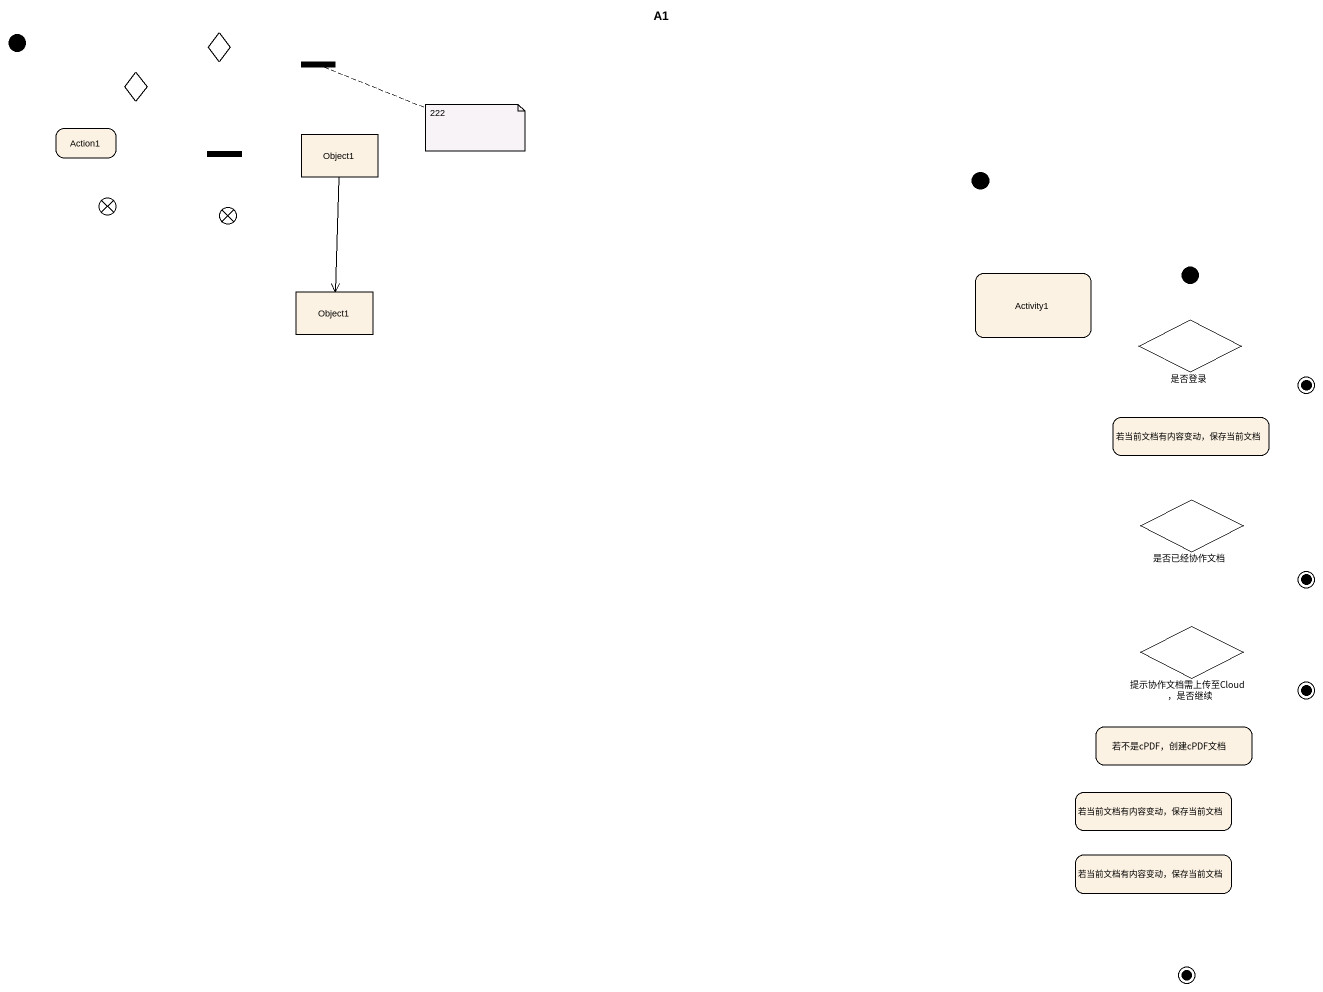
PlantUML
@startuml
title A1
hide empty description
state initial1 <<start>>
state choice1 <<choice>>
state choice2 <<choice>>
state fork1 <<fork>>
state Action1
state fork2 <<fork>>
state Object1 <<object>>
state flowfinal1 <<end>>
state initial2 <<start>>
state flowfinal2 <<end>>
state Activity1
state initial3 <<start>>
state "Object1" as Object1_2 <<object>>
state 是否登录 <<choice>>
state final1 <<end>>
state "若当前文档有内容变动，保存当前文档" as 若当前文档有内容变动_保存当前文档
state 是否已经协作文档 <<choice>>
state final2 <<end>>
state "提示协作文档需上传至Cloud，是否继续" as 提示协作文档需上传至Cloud_是否继续 <<choice>>
state final3 <<end>>
state "若不是cPDF，创建cPDF文档" as 若不是cPDF_创建cPDF文档
state "若当前文档有内容变动，保存当前文档" as 若当前文档有内容变动_保存当前文档_2
state "若当前文档有内容变动，保存当前文档" as 若当前文档有内容变动_保存当前文档_3
state final4 <<end>>
Object1 --> Object1_2
note right of fork1 : 222
@enduml
